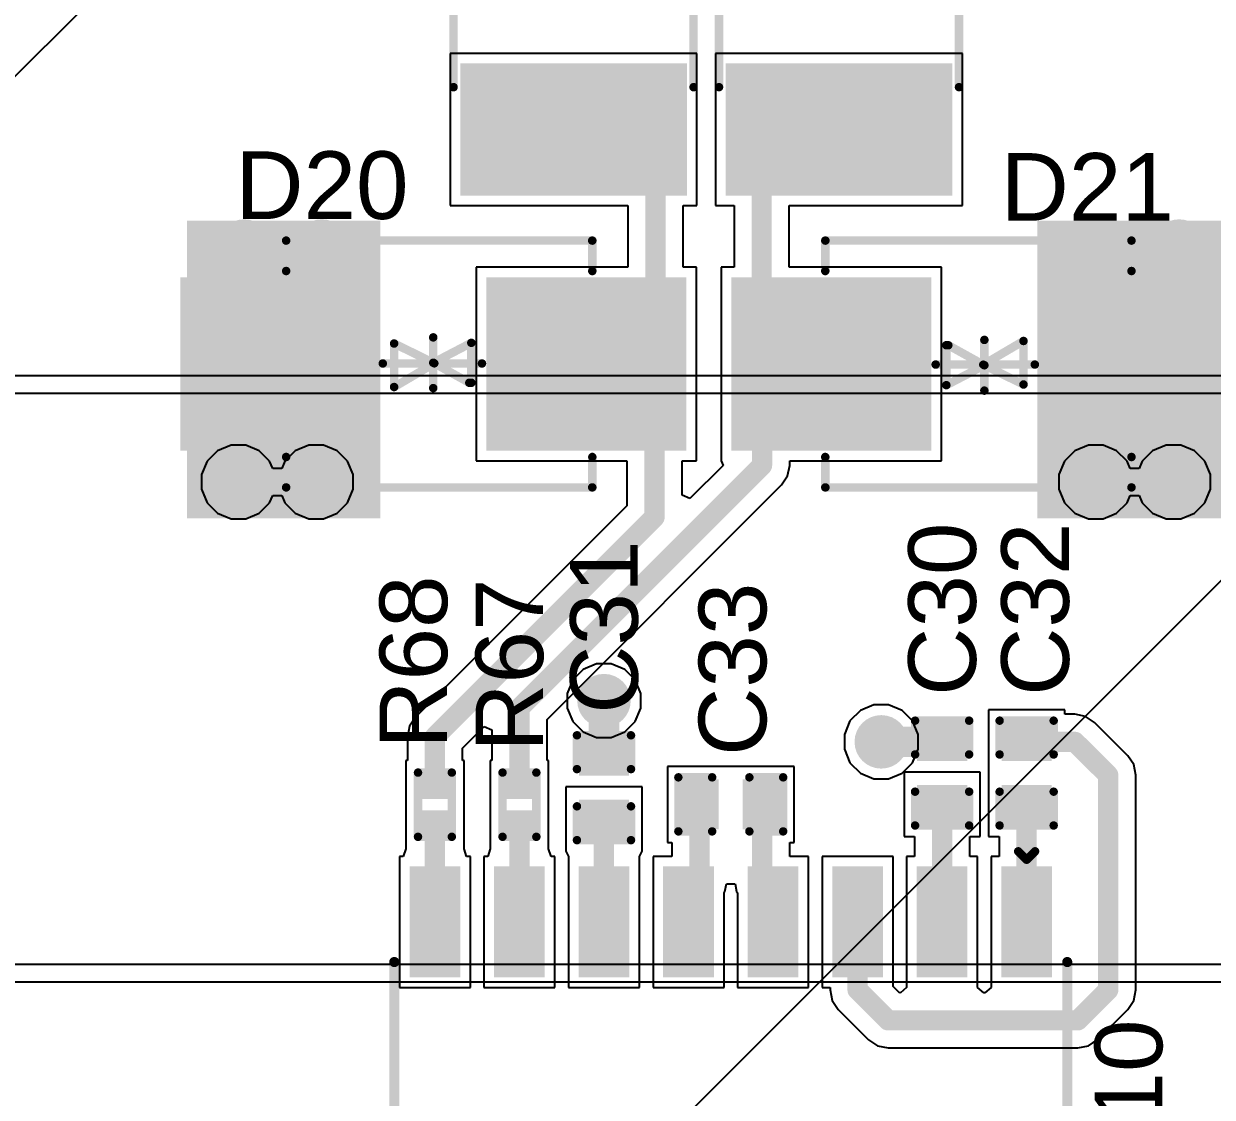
# Model space of a CAD drawing. Header units: millimetres. Extents: x 0 to 5423, y 0 to 5425.
# Drawn here: x 121.48 to 139.33, y 134.73 to 150.86 of the extents above; entities that cross this region are included whole.
import ezdxf

# ---------------------------------------------------------------- set-up
doc = ezdxf.new("R2010")
doc.units = ezdxf.units.MM
for name, color, linetype in [('BottomLayer', 5, 'Continuous'), ('BottomSolder', 6, 'Continuous'), ('TopLayer', 1, 'Continuous'), ('TopOverlay', 2, 'Continuous'), ('TopPaste', 8, 'Continuous'), ('TopSolder', 216, 'Continuous'), ('ViaHoleLayer', 16, 'Continuous')]:
    doc.layers.add(name, color=color, linetype=linetype)
doc.styles.add('Arial', font='', dxfattribs={"height": 0.2})
doc.styles.get('Arial').set_extended_font_data('Arial')

# ---------------------------------------------------------------- blocks, each defined once
blk = doc.blocks.new('SMB_B__D___________78')
at = {"layer": 'TopLayer'}
for points in [[(-3.7, -1.2), (-3.7, 1.2), (-0.9, 1.2), (-0.9, -1.2)], [(0.9, -1.2), (0.9, 1.2), (3.7, 1.2), (3.7, -1.2)]]:
    blk.add_hatch(color=1, dxfattribs=at).paths.add_polyline_path(points)
at = {"layer": 'TopPaste'}
for points in [[(-3.7, -1.2), (-3.7, 1.2), (-0.9, 1.2), (-0.9, -1.2)], [(0.9, -1.2), (0.9, 1.2), (3.7, 1.2), (3.7, -1.2)]]:
    blk.add_hatch(color=8, dxfattribs=at).paths.add_polyline_path(points)
at = {"layer": 'TopSolder'}
for points in [[(-3.802, -1.302), (-3.802, 1.302), (-0.798, 1.302), (-0.798, -1.302)], [(0.798, -1.302), (0.798, 1.302), (3.802, 1.302), (3.802, -1.302)]]:
    blk.add_hatch(color=216, dxfattribs=at).paths.add_polyline_path(points)
at = {"layer": 'TopOverlay', "const_width": 0.127}
for points in [[(-2.21, 1.854), (-2.21, 1.397)], [(2.388, 1.854), (-2.21, 1.854)], [(2.39, 1.854), (2.39, 1.397)], [(-0.588, 0.308), (-0.588, -0.346)], [(0, 0.019), (-0.588, 0.308)], [(0, 0.4), (0, 0.019)], [(0.572, 0.318), (0, 0.019)], [(0.572, 0.318), (0.572, -0.282)], [(0.732, 0.008), (-0.758, 0.008)], [(0.017, 0.01), (-0.588, -0.346)], [(0, 0.019), (0, -0.362)], [(0.542, -0.282), (0.017, 0.01)], [(-2.21, -1.397), (-2.21, -1.854)], [(2.39, -1.397), (2.39, -1.854)], [(2.388, -1.854), (-2.21, -1.854)]]:
    blk.add_lwpolyline(points, dxfattribs=at)
at = {"layer": 'TopOverlay', "const_width": 0.0635}
for points in [[(-2.242, 1.854, 1), (-2.178, 1.854, 1)], [(-2.242, 1.854, 1), (-2.178, 1.854, 1)], [(2.356, 1.854, 1), (2.419, 1.854, 1)], [(2.358, 1.854, 1), (2.422, 1.854, 1)], [(-2.242, 1.397, 1), (-2.178, 1.397, 1)], [(2.358, 1.397, 1), (2.422, 1.397, 1)], [(-0.62, 0.308, 1), (-0.556, 0.308, 1)], [(-0.62, 0.308, 1), (-0.556, 0.308, 1)], [(-0.032, 0.4, 1), (0.032, 0.4, 1)], [(0.54, 0.318, 1), (0.604, 0.318, 1)], [(0.54, 0.318, 1), (0.604, 0.318, 1)], [(-0.79, 0.008, 1), (-0.726, 0.008, 1)], [(-0.032, 0.019, 1), (0.032, 0.019, 1)], [(-0.032, 0.019, 1), (0.032, 0.019, 1)], [(-0.032, 0.019, 1), (0.032, 0.019, 1)], [(-0.032, 0.019, 1), (0.032, 0.019, 1)], [(-0.015, 0.01, 1), (0.048, 0.01, 1)], [(-0.015, 0.01, 1), (0.048, 0.01, 1)], [(0.7, 0.008, 1), (0.764, 0.008, 1)], [(-0.62, -0.346, 1), (-0.556, -0.346, 1)], [(-0.62, -0.346, 1), (-0.556, -0.346, 1)], [(-0.032, -0.362, 1), (0.032, -0.362, 1)], [(0.51, -0.282, 1), (0.574, -0.282, 1)], [(0.54, -0.282, 1), (0.604, -0.282, 1)], [(-2.242, -1.397, 1), (-2.178, -1.397, 1)], [(2.358, -1.397, 1), (2.422, -1.397, 1)], [(-2.242, -1.854, 1), (-2.178, -1.854, 1)], [(-2.242, -1.854, 1), (-2.178, -1.854, 1)], [(2.356, -1.854, 1), (2.419, -1.854, 1)], [(2.358, -1.854, 1), (2.422, -1.854, 1)]]:
    blk.add_lwpolyline(points, format="xyb", close=True, dxfattribs=at)
blk = doc.blocks.new('SMB_B__D___________79')
at = {"layer": 'TopLayer'}
for points in [[(-3.7, -1.2), (-3.7, 1.2), (-0.9, 1.2), (-0.9, -1.2)], [(0.9, -1.2), (0.9, 1.2), (3.7, 1.2), (3.7, -1.2)]]:
    blk.add_hatch(color=1, dxfattribs=at).paths.add_polyline_path(points)
at = {"layer": 'TopPaste'}
for points in [[(-3.7, -1.2), (-3.7, 1.2), (-0.9, 1.2), (-0.9, -1.2)], [(0.9, -1.2), (0.9, 1.2), (3.7, 1.2), (3.7, -1.2)]]:
    blk.add_hatch(color=8, dxfattribs=at).paths.add_polyline_path(points)
at = {"layer": 'TopSolder'}
for points in [[(-3.802, -1.302), (-3.802, 1.302), (-0.798, 1.302), (-0.798, -1.302)], [(0.798, -1.302), (0.798, 1.302), (3.802, 1.302), (3.802, -1.302)]]:
    blk.add_hatch(color=216, dxfattribs=at).paths.add_polyline_path(points)
at = {"layer": 'TopOverlay', "const_width": 0.127}
for points in [[(-2.21, 1.397), (-2.21, 1.854)], [(-2.21, 1.854), (2.388, 1.854)], [(2.39, 1.397), (2.39, 1.854)], [(-0.588, -0.346), (-0.588, 0.308)], [(-0.588, 0.308), (0, 0.019)], [(0, 0.019), (0, 0.4)], [(0, 0.019), (0.572, 0.318)], [(0.572, -0.282), (0.572, 0.318)], [(-0.758, 0.008), (0.732, 0.008)], [(-0.588, -0.346), (0.017, 0.01)], [(0, -0.362), (0, 0.019)], [(0.017, 0.01), (0.542, -0.282)], [(-2.21, -1.854), (-2.21, -1.397)], [(2.39, -1.854), (2.39, -1.397)], [(-2.21, -1.854), (2.388, -1.854)]]:
    blk.add_lwpolyline(points, dxfattribs=at)
at = {"layer": 'TopOverlay', "const_width": 0.0635}
for points in [[(-2.242, 1.854, 1), (-2.178, 1.854, 1)], [(-2.242, 1.854, 1), (-2.178, 1.854, 1)], [(2.356, 1.854, 1), (2.419, 1.854, 1)], [(2.358, 1.854, 1), (2.422, 1.854, 1)], [(-2.242, 1.397, 1), (-2.178, 1.397, 1)], [(2.358, 1.397, 1), (2.422, 1.397, 1)], [(-0.62, 0.308, 1), (-0.556, 0.308, 1)], [(-0.62, 0.308, 1), (-0.556, 0.308, 1)], [(-0.032, 0.4, 1), (0.032, 0.4, 1)], [(0.54, 0.318, 1), (0.604, 0.318, 1)], [(0.54, 0.318, 1), (0.604, 0.318, 1)], [(-0.79, 0.008, 1), (-0.726, 0.008, 1)], [(-0.032, 0.019, 1), (0.032, 0.019, 1)], [(-0.032, 0.019, 1), (0.032, 0.019, 1)], [(-0.032, 0.019, 1), (0.032, 0.019, 1)], [(-0.032, 0.019, 1), (0.032, 0.019, 1)], [(-0.015, 0.01, 1), (0.048, 0.01, 1)], [(-0.015, 0.01, 1), (0.048, 0.01, 1)], [(0.7, 0.008, 1), (0.764, 0.008, 1)], [(-0.62, -0.346, 1), (-0.556, -0.346, 1)], [(-0.62, -0.346, 1), (-0.556, -0.346, 1)], [(-0.032, -0.362, 1), (0.032, -0.362, 1)], [(0.51, -0.282, 1), (0.574, -0.282, 1)], [(0.54, -0.282, 1), (0.604, -0.282, 1)], [(-2.242, -1.397, 1), (-2.178, -1.397, 1)], [(2.358, -1.397, 1), (2.422, -1.397, 1)], [(-2.242, -1.854, 1), (-2.178, -1.854, 1)], [(-2.242, -1.854, 1), (-2.178, -1.854, 1)], [(2.356, -1.854, 1), (2.419, -1.854, 1)], [(2.358, -1.854, 1), (2.422, -1.854, 1)]]:
    blk.add_lwpolyline(points, format="xyb", close=True, dxfattribs=at)
blk = doc.blocks.new('SOP_16_133')
at = {"layer": 'TopLayer'}
for points in [[(-3.456, 4.724), (-1.994, 4.724), (-1.994, 4.166), (-3.456, 4.166)], [(1.994, 4.724), (3.456, 4.724), (3.456, 4.166), (1.994, 4.166)], [(-3.456, 3.454), (-1.994, 3.454), (-1.994, 2.896), (-3.456, 2.896)], [(1.994, 3.454), (3.456, 3.454), (3.456, 2.896), (1.994, 2.896)], [(-3.456, 2.184), (-1.994, 2.184), (-1.994, 1.626), (-3.456, 1.626)], [(1.994, 2.184), (3.456, 2.184), (3.456, 1.626), (1.994, 1.626)], [(-3.456, 0.914), (-1.994, 0.914), (-1.994, 0.356), (-3.456, 0.356)], [(1.994, 0.914), (3.456, 0.914), (3.456, 0.356), (1.994, 0.356)], [(-3.456, -0.356), (-1.994, -0.356), (-1.994, -0.914), (-3.456, -0.914)], [(1.994, -0.356), (3.456, -0.356), (3.456, -0.914), (1.994, -0.914)], [(-3.456, -1.626), (-1.994, -1.626), (-1.994, -2.184), (-3.456, -2.184)], [(1.994, -1.626), (3.456, -1.626), (3.456, -2.184), (1.994, -2.184)], [(-3.456, -2.896), (-1.994, -2.896), (-1.994, -3.454), (-3.456, -3.454)], [(1.994, -2.896), (3.456, -2.896), (3.456, -3.454), (1.994, -3.454)], [(-3.456, -4.166), (-1.994, -4.166), (-1.994, -4.724), (-3.456, -4.724)], [(1.994, -4.166), (3.456, -4.166), (3.456, -4.724), (1.994, -4.724)]]:
    blk.add_hatch(color=1, dxfattribs=at).paths.add_polyline_path(points)
at = {"layer": 'TopPaste'}
for points in [[(-3.456, 4.724), (-1.994, 4.724), (-1.994, 4.166), (-3.456, 4.166)], [(1.994, 4.724), (3.456, 4.724), (3.456, 4.166), (1.994, 4.166)], [(-3.456, 3.454), (-1.994, 3.454), (-1.994, 2.896), (-3.456, 2.896)], [(1.994, 3.454), (3.456, 3.454), (3.456, 2.896), (1.994, 2.896)], [(-3.456, 2.184), (-1.994, 2.184), (-1.994, 1.626), (-3.456, 1.626)], [(1.994, 2.184), (3.456, 2.184), (3.456, 1.626), (1.994, 1.626)], [(-3.456, 0.914), (-1.994, 0.914), (-1.994, 0.356), (-3.456, 0.356)], [(1.994, 0.914), (3.456, 0.914), (3.456, 0.356), (1.994, 0.356)], [(-3.456, -0.356), (-1.994, -0.356), (-1.994, -0.914), (-3.456, -0.914)], [(1.994, -0.356), (3.456, -0.356), (3.456, -0.914), (1.994, -0.914)], [(-3.456, -1.626), (-1.994, -1.626), (-1.994, -2.184), (-3.456, -2.184)], [(1.994, -1.626), (3.456, -1.626), (3.456, -2.184), (1.994, -2.184)], [(-3.456, -2.896), (-1.994, -2.896), (-1.994, -3.454), (-3.456, -3.454)], [(1.994, -2.896), (3.456, -2.896), (3.456, -3.454), (1.994, -3.454)], [(-3.456, -4.166), (-1.994, -4.166), (-1.994, -4.724), (-3.456, -4.724)], [(1.994, -4.166), (3.456, -4.166), (3.456, -4.724), (1.994, -4.724)]]:
    blk.add_hatch(color=8, dxfattribs=at).paths.add_polyline_path(points)
at = {"layer": 'TopSolder'}
for points in [[(-3.557, 4.826), (-1.892, 4.826), (-1.892, 4.064), (-3.557, 4.064)], [(1.892, 4.826), (3.557, 4.826), (3.557, 4.064), (1.892, 4.064)], [(-3.557, 3.556), (-1.892, 3.556), (-1.892, 2.794), (-3.557, 2.794)], [(1.892, 3.556), (3.557, 3.556), (3.557, 2.794), (1.892, 2.794)], [(-3.557, 2.286), (-1.892, 2.286), (-1.892, 1.524), (-3.557, 1.524)], [(1.892, 2.286), (3.557, 2.286), (3.557, 1.524), (1.892, 1.524)], [(-3.557, 1.016), (-1.892, 1.016), (-1.892, 0.254), (-3.557, 0.254)], [(1.892, 1.016), (3.557, 1.016), (3.557, 0.254), (1.892, 0.254)], [(-3.557, -0.254), (-1.892, -0.254), (-1.892, -1.016), (-3.557, -1.016)], [(1.892, -0.254), (3.557, -0.254), (3.557, -1.016), (1.892, -1.016)], [(-3.557, -1.524), (-1.892, -1.524), (-1.892, -2.286), (-3.557, -2.286)], [(1.892, -1.524), (3.557, -1.524), (3.557, -2.286), (1.892, -2.286)], [(-3.557, -2.794), (-1.892, -2.794), (-1.892, -3.556), (-3.557, -3.556)], [(1.892, -2.794), (3.557, -2.794), (3.557, -3.556), (1.892, -3.556)], [(-3.557, -4.064), (-1.892, -4.064), (-1.892, -4.826), (-3.557, -4.826)], [(1.892, -4.064), (3.557, -4.064), (3.557, -4.826), (1.892, -4.826)]]:
    blk.add_hatch(color=216, dxfattribs=at).paths.add_polyline_path(points)
at = {"layer": 'TopOverlay'}
for points, const_width in [([(2.121, 5.055), (-2.121, 5.055)], 0.152), ([(-3.785, 4.318), (-3.785, 4.572)], 0.127), ([(-3.658, 4.445), (-3.785, 4.572)], 0.127), ([(-3.785, 4.318), (-3.658, 4.445)], 0.127), ([(2.121, -5.055), (-2.121, -5.055)], 0.152)]:
    blk.add_lwpolyline(points, dxfattribs=dict(at, const_width=const_width))
for points, const_width in [([(-2.159, 5.055, 1), (-2.083, 5.055, 1)], 0.0762), ([(2.083, 5.055, 1), (2.159, 5.055, 1)], 0.0762), ([(-3.816, 4.572, 1), (-3.753, 4.572, 1)], 0.0635), ([(-3.816, 4.572, 1), (-3.753, 4.572, 1)], 0.0635), ([(-3.689, 4.445, 1), (-3.626, 4.445, 1)], 0.0635), ([(-3.689, 4.445, 1), (-3.626, 4.445, 1)], 0.0635), ([(-3.816, 4.318, 1), (-3.753, 4.318, 1)], 0.0635), ([(-3.816, 4.318, 1), (-3.753, 4.318, 1)], 0.0635), ([(-2.159, -5.055, 1), (-2.083, -5.055, 1)], 0.0762), ([(2.083, -5.055, 1), (2.159, -5.055, 1)], 0.0762)]:
    blk.add_lwpolyline(points, format="xyb", close=True, dxfattribs=dict(at, const_width=const_width))
blk = doc.blocks.new('P____PAK_SO_8_138')
at = {"layer": 'TopSolder'}
blk.add_line((2.629, -2.439), (-5398.322, -5376.643), dxfattribs=at)
blk = doc.blocks.new('R___0201_236')
at = {"layer": 'TopLayer'}
for points in [[(-0.41, 0.185), (-0.14, 0.185), (-0.14, -0.185), (-0.41, -0.185)], [(0.14, 0.185), (0.41, 0.185), (0.41, -0.185), (0.14, -0.185)]]:
    blk.add_hatch(color=1, dxfattribs=at).paths.add_polyline_path(points)
at = {"layer": 'TopPaste'}
for points in [[(-0.41, 0.185), (-0.14, 0.185), (-0.14, -0.185), (-0.41, -0.185)], [(0.14, 0.185), (0.41, 0.185), (0.41, -0.185), (0.14, -0.185)]]:
    blk.add_hatch(color=8, dxfattribs=at).paths.add_polyline_path(points)
at = {"layer": 'TopSolder'}
for points in [[(-0.465, 0.24), (-0.085, 0.24), (-0.085, -0.24), (-0.465, -0.24)], [(0.085, 0.24), (0.465, 0.24), (0.465, -0.24), (0.085, -0.24)]]:
    blk.add_hatch(color=216, dxfattribs=at).paths.add_polyline_path(points)
at = {"layer": 'TopOverlay', "const_width": 0.127}
for points in [[(0.483, 0.254), (-0.483, 0.254)], [(-0.483, -0.254), (-0.483, 0.254)], [(0.483, -0.254), (0.483, 0.254)], [(0.483, -0.254), (-0.483, -0.254)]]:
    blk.add_lwpolyline(points, dxfattribs=at)
at = {"layer": 'TopOverlay', "const_width": 0.0635}
for points in [[(-0.514, 0.254, 1), (-0.451, 0.254, 1)], [(-0.514, 0.254, 1), (-0.451, 0.254, 1)], [(0.451, 0.254, 1), (0.514, 0.254, 1)], [(0.451, 0.254, 1), (0.514, 0.254, 1)], [(-0.514, -0.254, 1), (-0.451, -0.254, 1)], [(-0.514, -0.254, 1), (-0.451, -0.254, 1)], [(0.451, -0.254, 1), (0.514, -0.254, 1)], [(0.451, -0.254, 1), (0.514, -0.254, 1)]]:
    blk.add_lwpolyline(points, format="xyb", close=True, dxfattribs=at)
blk = doc.blocks.new('R___0201_237')
at = {"layer": 'TopLayer'}
for points in [[(-0.41, 0.185), (-0.14, 0.185), (-0.14, -0.185), (-0.41, -0.185)], [(0.14, 0.185), (0.41, 0.185), (0.41, -0.185), (0.14, -0.185)]]:
    blk.add_hatch(color=1, dxfattribs=at).paths.add_polyline_path(points)
at = {"layer": 'TopPaste'}
for points in [[(-0.41, 0.185), (-0.14, 0.185), (-0.14, -0.185), (-0.41, -0.185)], [(0.14, 0.185), (0.41, 0.185), (0.41, -0.185), (0.14, -0.185)]]:
    blk.add_hatch(color=8, dxfattribs=at).paths.add_polyline_path(points)
at = {"layer": 'TopSolder'}
for points in [[(-0.465, 0.24), (-0.085, 0.24), (-0.085, -0.24), (-0.465, -0.24)], [(0.085, 0.24), (0.465, 0.24), (0.465, -0.24), (0.085, -0.24)]]:
    blk.add_hatch(color=216, dxfattribs=at).paths.add_polyline_path(points)
at = {"layer": 'TopOverlay', "const_width": 0.127}
for points in [[(0.483, 0.254), (-0.483, 0.254)], [(-0.483, -0.254), (-0.483, 0.254)], [(0.483, -0.254), (0.483, 0.254)], [(0.483, -0.254), (-0.483, -0.254)]]:
    blk.add_lwpolyline(points, dxfattribs=at)
at = {"layer": 'TopOverlay', "const_width": 0.0635}
for points in [[(-0.514, 0.254, 1), (-0.451, 0.254, 1)], [(-0.514, 0.254, 1), (-0.451, 0.254, 1)], [(0.451, 0.254, 1), (0.514, 0.254, 1)], [(0.451, 0.254, 1), (0.514, 0.254, 1)], [(-0.514, -0.254, 1), (-0.451, -0.254, 1)], [(-0.514, -0.254, 1), (-0.451, -0.254, 1)], [(0.451, -0.254, 1), (0.514, -0.254, 1)], [(0.451, -0.254, 1), (0.514, -0.254, 1)]]:
    blk.add_lwpolyline(points, format="xyb", close=True, dxfattribs=at)
blk = doc.blocks.new('F____1812__327')
at = {"layer": 'TopLayer'}
for points in [[(-3.38, 1.6), (-1.6, 1.6), (-1.6, -1.6), (-3.38, -1.6)], [(1.6, 1.6), (3.38, 1.6), (3.38, -1.6), (1.6, -1.6)]]:
    blk.add_hatch(color=1, dxfattribs=at).paths.add_polyline_path(points)
at = {"layer": 'TopPaste'}
for points in [[(-3.38, 1.6), (-1.6, 1.6), (-1.6, -1.6), (-3.38, -1.6)], [(1.6, 1.6), (3.38, 1.6), (3.38, -1.6), (1.6, -1.6)]]:
    blk.add_hatch(color=8, dxfattribs=at).paths.add_polyline_path(points)
at = {"layer": 'TopSolder'}
for points in [[(-3.482, 1.702), (-1.498, 1.702), (-1.498, -1.702), (-3.482, -1.702)], [(1.498, 1.702), (3.482, 1.702), (3.482, -1.702), (1.498, -1.702)]]:
    blk.add_hatch(color=216, dxfattribs=at).paths.add_polyline_path(points)
at = {"layer": 'TopOverlay', "const_width": 0.127}
for points in [[(1.854, 1.803), (-1.753, 1.803)], [(1.854, -1.803), (-1.753, -1.803)]]:
    blk.add_lwpolyline(points, dxfattribs=at)
at = {"layer": 'TopOverlay', "const_width": 0.0635}
for points in [[(-1.784, 1.803, 1), (-1.721, 1.803, 1)], [(1.822, 1.803, 1), (1.886, 1.803, 1)], [(-1.784, -1.803, 1), (-1.721, -1.803, 1)], [(1.822, -1.803, 1), (1.886, -1.803, 1)]]:
    blk.add_lwpolyline(points, format="xyb", close=True, dxfattribs=at)
blk = doc.blocks.new('F____1812__328')
at = {"layer": 'TopLayer'}
for points in [[(-3.38, 1.6), (-1.6, 1.6), (-1.6, -1.6), (-3.38, -1.6)], [(1.6, 1.6), (3.38, 1.6), (3.38, -1.6), (1.6, -1.6)]]:
    blk.add_hatch(color=1, dxfattribs=at).paths.add_polyline_path(points)
at = {"layer": 'TopPaste'}
for points in [[(-3.38, 1.6), (-1.6, 1.6), (-1.6, -1.6), (-3.38, -1.6)], [(1.6, 1.6), (3.38, 1.6), (3.38, -1.6), (1.6, -1.6)]]:
    blk.add_hatch(color=8, dxfattribs=at).paths.add_polyline_path(points)
at = {"layer": 'TopSolder'}
for points in [[(-3.482, 1.702), (-1.498, 1.702), (-1.498, -1.702), (-3.482, -1.702)], [(1.498, 1.702), (3.482, 1.702), (3.482, -1.702), (1.498, -1.702)]]:
    blk.add_hatch(color=216, dxfattribs=at).paths.add_polyline_path(points)
at = {"layer": 'TopOverlay', "const_width": 0.127}
for points in [[(1.854, 1.803), (-1.753, 1.803)], [(1.854, -1.803), (-1.753, -1.803)]]:
    blk.add_lwpolyline(points, dxfattribs=at)
at = {"layer": 'TopOverlay', "const_width": 0.0635}
for points in [[(-1.784, 1.803, 1), (-1.721, 1.803, 1)], [(1.822, 1.803, 1), (1.886, 1.803, 1)], [(-1.784, -1.803, 1), (-1.721, -1.803, 1)], [(1.822, -1.803, 1), (1.886, -1.803, 1)]]:
    blk.add_lwpolyline(points, format="xyb", close=True, dxfattribs=at)
blk = doc.blocks.new('____0402_389')
at = {"layer": 'TopLayer'}
for points in [[(-0.699, -0.318), (-0.699, 0.318), (-0.241, 0.318), (-0.241, -0.318)], [(0.241, -0.318), (0.241, 0.318), (0.699, 0.318), (0.699, -0.318)]]:
    blk.add_hatch(color=1, dxfattribs=at).paths.add_polyline_path(points)
at = {"layer": 'TopPaste'}
for points in [[(-0.699, -0.318), (-0.699, 0.318), (-0.241, 0.318), (-0.241, -0.318)], [(0.241, -0.318), (0.241, 0.318), (0.699, 0.318), (0.699, -0.318)]]:
    blk.add_hatch(color=8, dxfattribs=at).paths.add_polyline_path(points)
at = {"layer": 'TopSolder'}
for points in [[(-0.758, -0.377), (-0.758, 0.377), (-0.181, 0.377), (-0.181, -0.377)], [(0.181, -0.377), (0.181, 0.377), (0.758, 0.377), (0.758, -0.377)]]:
    blk.add_hatch(color=216, dxfattribs=at).paths.add_polyline_path(points)
at = {"layer": 'TopOverlay', "const_width": 0.127}
for points in [[(-0.787, 0.406), (-0.787, -0.406)], [(-0.279, 0.406), (-0.787, 0.406)], [(0.787, 0.406), (0.279, 0.406)], [(0.787, 0.406), (0.787, -0.406)], [(-0.279, -0.406), (-0.787, -0.406)], [(0.787, -0.406), (0.279, -0.406)]]:
    blk.add_lwpolyline(points, dxfattribs=at)
at = {"layer": 'TopOverlay', "const_width": 0.0635}
for points in [[(-0.819, 0.406, 1), (-0.756, 0.406, 1)], [(-0.819, 0.406, 1), (-0.756, 0.406, 1)], [(-0.311, 0.406, 1), (-0.248, 0.406, 1)], [(0.248, 0.406, 1), (0.311, 0.406, 1)], [(0.756, 0.406, 1), (0.819, 0.406, 1)], [(0.756, 0.406, 1), (0.819, 0.406, 1)], [(-0.819, -0.406, 1), (-0.756, -0.406, 1)], [(-0.819, -0.406, 1), (-0.756, -0.406, 1)], [(-0.311, -0.406, 1), (-0.248, -0.406, 1)], [(0.248, -0.406, 1), (0.311, -0.406, 1)], [(0.756, -0.406, 1), (0.819, -0.406, 1)], [(0.756, -0.406, 1), (0.819, -0.406, 1)]]:
    blk.add_lwpolyline(points, format="xyb", close=True, dxfattribs=at)
blk = doc.blocks.new('____0402_390')
at = {"layer": 'TopLayer'}
for points in [[(-0.699, -0.318), (-0.699, 0.318), (-0.241, 0.318), (-0.241, -0.318)], [(0.241, -0.318), (0.241, 0.318), (0.699, 0.318), (0.699, -0.318)]]:
    blk.add_hatch(color=1, dxfattribs=at).paths.add_polyline_path(points)
at = {"layer": 'TopPaste'}
for points in [[(-0.699, -0.318), (-0.699, 0.318), (-0.241, 0.318), (-0.241, -0.318)], [(0.241, -0.318), (0.241, 0.318), (0.699, 0.318), (0.699, -0.318)]]:
    blk.add_hatch(color=8, dxfattribs=at).paths.add_polyline_path(points)
at = {"layer": 'TopSolder'}
for points in [[(-0.758, -0.377), (-0.758, 0.377), (-0.181, 0.377), (-0.181, -0.377)], [(0.181, -0.377), (0.181, 0.377), (0.758, 0.377), (0.758, -0.377)]]:
    blk.add_hatch(color=216, dxfattribs=at).paths.add_polyline_path(points)
at = {"layer": 'TopOverlay', "const_width": 0.127}
for points in [[(-0.787, 0.406), (-0.787, -0.406)], [(-0.787, 0.406), (-0.279, 0.406)], [(0.279, 0.406), (0.787, 0.406)], [(0.787, 0.406), (0.787, -0.406)], [(-0.787, -0.406), (-0.279, -0.406)], [(0.279, -0.406), (0.787, -0.406)]]:
    blk.add_lwpolyline(points, dxfattribs=at)
at = {"layer": 'TopOverlay', "const_width": 0.0635}
for points in [[(-0.819, 0.406, 1), (-0.756, 0.406, 1)], [(-0.819, 0.406, 1), (-0.756, 0.406, 1)], [(-0.311, 0.406, 1), (-0.248, 0.406, 1)], [(0.248, 0.406, 1), (0.311, 0.406, 1)], [(0.756, 0.406, 1), (0.819, 0.406, 1)], [(0.756, 0.406, 1), (0.819, 0.406, 1)], [(-0.819, -0.406, 1), (-0.756, -0.406, 1)], [(-0.819, -0.406, 1), (-0.756, -0.406, 1)], [(-0.311, -0.406, 1), (-0.248, -0.406, 1)], [(0.248, -0.406, 1), (0.311, -0.406, 1)], [(0.756, -0.406, 1), (0.819, -0.406, 1)], [(0.756, -0.406, 1), (0.819, -0.406, 1)]]:
    blk.add_lwpolyline(points, format="xyb", close=True, dxfattribs=at)
blk = doc.blocks.new('C___0402_391')
at = {"layer": 'TopLayer'}
for points in [[(-0.699, -0.318), (-0.699, 0.317), (-0.241, 0.317), (-0.241, -0.318)], [(0.241, -0.318), (0.241, 0.317), (0.699, 0.317), (0.699, -0.318)]]:
    blk.add_hatch(color=1, dxfattribs=at).paths.add_polyline_path(points)
at = {"layer": 'TopPaste'}
for points in [[(-0.699, -0.318), (-0.699, 0.317), (-0.241, 0.317), (-0.241, -0.318)], [(0.241, -0.318), (0.241, 0.317), (0.699, 0.317), (0.699, -0.318)]]:
    blk.add_hatch(color=8, dxfattribs=at).paths.add_polyline_path(points)
at = {"layer": 'TopSolder'}
for points in [[(-0.758, -0.377), (-0.758, 0.377), (-0.181, 0.377), (-0.181, -0.377)], [(0.181, -0.377), (0.181, 0.377), (0.758, 0.377), (0.758, -0.377)]]:
    blk.add_hatch(color=216, dxfattribs=at).paths.add_polyline_path(points)
at = {"layer": 'TopOverlay', "const_width": 0.127}
for points in [[(-0.787, -0.406), (-0.787, 0.406)], [(-0.279, 0.406), (-0.787, 0.406)], [(0.787, 0.406), (0.279, 0.406)], [(0.787, -0.406), (0.787, 0.406)], [(-0.279, -0.406), (-0.787, -0.406)], [(0.787, -0.406), (0.279, -0.406)]]:
    blk.add_lwpolyline(points, dxfattribs=at)
at = {"layer": 'TopOverlay', "const_width": 0.0635}
for points in [[(-0.819, 0.406, 1), (-0.756, 0.406, 1)], [(-0.819, 0.406, 1), (-0.756, 0.406, 1)], [(-0.311, 0.406, 1), (-0.248, 0.406, 1)], [(0.248, 0.406, 1), (0.311, 0.406, 1)], [(0.756, 0.406, 1), (0.819, 0.406, 1)], [(0.756, 0.406, 1), (0.819, 0.406, 1)], [(-0.819, -0.406, 1), (-0.756, -0.406, 1)], [(-0.819, -0.406, 1), (-0.756, -0.406, 1)], [(-0.311, -0.406, 1), (-0.248, -0.406, 1)], [(0.248, -0.406, 1), (0.311, -0.406, 1)], [(0.756, -0.406, 1), (0.819, -0.406, 1)], [(0.756, -0.406, 1), (0.819, -0.406, 1)]]:
    blk.add_lwpolyline(points, format="xyb", close=True, dxfattribs=at)
blk = doc.blocks.new('____0402_392')
at = {"layer": 'TopLayer'}
for points in [[(-0.699, -0.318), (-0.699, 0.317), (-0.241, 0.317), (-0.241, -0.318)], [(0.241, -0.318), (0.241, 0.317), (0.699, 0.317), (0.699, -0.318)]]:
    blk.add_hatch(color=1, dxfattribs=at).paths.add_polyline_path(points)
at = {"layer": 'TopPaste'}
for points in [[(-0.699, -0.318), (-0.699, 0.317), (-0.241, 0.317), (-0.241, -0.318)], [(0.241, -0.318), (0.241, 0.317), (0.699, 0.317), (0.699, -0.318)]]:
    blk.add_hatch(color=8, dxfattribs=at).paths.add_polyline_path(points)
at = {"layer": 'TopSolder'}
for points in [[(-0.758, -0.377), (-0.758, 0.377), (-0.181, 0.377), (-0.181, -0.377)], [(0.181, -0.377), (0.181, 0.377), (0.758, 0.377), (0.758, -0.377)]]:
    blk.add_hatch(color=216, dxfattribs=at).paths.add_polyline_path(points)
at = {"layer": 'TopOverlay', "const_width": 0.127}
for points in [[(-0.787, -0.406), (-0.787, 0.406)], [(-0.279, 0.406), (-0.787, 0.406)], [(0.787, 0.406), (0.279, 0.406)], [(0.787, -0.406), (0.787, 0.406)], [(-0.279, -0.406), (-0.787, -0.406)], [(0.787, -0.406), (0.279, -0.406)]]:
    blk.add_lwpolyline(points, dxfattribs=at)
at = {"layer": 'TopOverlay', "const_width": 0.0635}
for points in [[(-0.819, 0.406, 1), (-0.756, 0.406, 1)], [(-0.819, 0.406, 1), (-0.756, 0.406, 1)], [(-0.311, 0.406, 1), (-0.248, 0.406, 1)], [(0.248, 0.406, 1), (0.311, 0.406, 1)], [(0.756, 0.406, 1), (0.819, 0.406, 1)], [(0.756, 0.406, 1), (0.819, 0.406, 1)], [(-0.819, -0.406, 1), (-0.756, -0.406, 1)], [(-0.819, -0.406, 1), (-0.756, -0.406, 1)], [(-0.311, -0.406, 1), (-0.248, -0.406, 1)], [(0.248, -0.406, 1), (0.311, -0.406, 1)], [(0.756, -0.406, 1), (0.819, -0.406, 1)], [(0.756, -0.406, 1), (0.819, -0.406, 1)]]:
    blk.add_lwpolyline(points, format="xyb", close=True, dxfattribs=at)

msp = doc.modelspace()

# ---------------------------------------------------------------- hatches: boundary and pattern name
at = {"layer": 'BottomLayer'}
h = msp.add_hatch(color=5, dxfattribs=at)
edge = h.paths.add_edge_path()
edge.add_arc((124.788, 147.523), 0.3, 0, 360)
h = msp.add_hatch(color=5, dxfattribs=at)
edge = h.paths.add_edge_path()
edge.add_arc((125.956, 147.523), 0.3, 0, 360)
h = msp.add_hatch(color=5, dxfattribs=at)
edge = h.paths.add_edge_path()
edge.add_arc((137.668, 147.523), 0.3, 0, 360)
h = msp.add_hatch(color=5, dxfattribs=at)
edge = h.paths.add_edge_path()
edge.add_arc((138.836, 147.523), 0.3, 0, 360)
h = msp.add_hatch(color=5, dxfattribs=at)
edge = h.paths.add_edge_path()
edge.add_arc((124.702, 143.979), 0.3, 0, 360)
h = msp.add_hatch(color=5, dxfattribs=at)
edge = h.paths.add_edge_path()
edge.add_arc((125.87, 143.979), 0.3, 0, 360)
h = msp.add_hatch(color=5, dxfattribs=at)
edge = h.paths.add_edge_path()
edge.add_arc((137.582, 143.979), 0.3, 0, 360)
h = msp.add_hatch(color=5, dxfattribs=at)
edge = h.paths.add_edge_path()
edge.add_arc((138.751, 143.979), 0.3, 0, 360)
h = msp.add_hatch(color=5, dxfattribs=at)
edge = h.paths.add_edge_path()
edge.add_arc((130.194, 140.693), 0.3, 0, 360)
h = msp.add_hatch(color=5, dxfattribs=at)
edge = h.paths.add_edge_path()
edge.add_arc((134.36, 140.074), 0.3, 0, 360)
at = {"layer": 'BottomSolder'}
h = msp.add_hatch(color=6, dxfattribs=at)
edge = h.paths.add_edge_path()
edge.add_arc((124.788, 147.523), 0.402, 0, 360)
h = msp.add_hatch(color=6, dxfattribs=at)
edge = h.paths.add_edge_path()
edge.add_arc((125.956, 147.523), 0.402, 0, 360)
h = msp.add_hatch(color=6, dxfattribs=at)
edge = h.paths.add_edge_path()
edge.add_arc((137.668, 147.523), 0.402, 0, 360)
h = msp.add_hatch(color=6, dxfattribs=at)
edge = h.paths.add_edge_path()
edge.add_arc((138.836, 147.523), 0.402, 0, 360)
h = msp.add_hatch(color=6, dxfattribs=at)
edge = h.paths.add_edge_path()
edge.add_arc((124.702, 143.979), 0.402, 0, 360)
h = msp.add_hatch(color=6, dxfattribs=at)
edge = h.paths.add_edge_path()
edge.add_arc((125.87, 143.979), 0.402, 0, 360)
h = msp.add_hatch(color=6, dxfattribs=at)
edge = h.paths.add_edge_path()
edge.add_arc((137.582, 143.979), 0.402, 0, 360)
h = msp.add_hatch(color=6, dxfattribs=at)
edge = h.paths.add_edge_path()
edge.add_arc((138.751, 143.979), 0.402, 0, 360)
h = msp.add_hatch(color=6, dxfattribs=at)
edge = h.paths.add_edge_path()
edge.add_arc((130.194, 140.693), 0.402, 0, 360)
h = msp.add_hatch(color=6, dxfattribs=at)
edge = h.paths.add_edge_path()
edge.add_arc((134.36, 140.074), 0.402, 0, 360)
at = {"layer": 'TopLayer'}
for points in [[(126.835, 147.904), (123.929, 147.904), (123.929, 143.434), (126.835, 143.434)], [(136.703, 143.434), (139.609, 143.434), (139.609, 147.904), (136.703, 147.904)]]:
    msp.add_hatch(color=1, dxfattribs=at).paths.add_polyline_path(points)
h = msp.add_hatch(color=1, dxfattribs=at)
edge = h.paths.add_edge_path()
edge.add_arc((124.788, 147.523), 0.3, 0, 360)
h = msp.add_hatch(color=1, dxfattribs=at)
edge = h.paths.add_edge_path()
edge.add_arc((125.956, 147.523), 0.3, 0, 360)
h = msp.add_hatch(color=1, dxfattribs=at)
edge = h.paths.add_edge_path()
edge.add_arc((137.668, 147.523), 0.3, 0, 360)
h = msp.add_hatch(color=1, dxfattribs=at)
edge = h.paths.add_edge_path()
edge.add_arc((138.836, 147.523), 0.3, 0, 360)
h = msp.add_hatch(color=1, dxfattribs=at)
edge = h.paths.add_edge_path()
edge.add_arc((124.702, 143.979), 0.3, 0, 360)
h = msp.add_hatch(color=1, dxfattribs=at)
edge = h.paths.add_edge_path()
edge.add_arc((125.87, 143.979), 0.3, 0, 360)
h = msp.add_hatch(color=1, dxfattribs=at)
edge = h.paths.add_edge_path()
edge.add_arc((137.582, 143.979), 0.3, 0, 360)
h = msp.add_hatch(color=1, dxfattribs=at)
edge = h.paths.add_edge_path()
edge.add_arc((138.751, 143.979), 0.3, 0, 360)
h = msp.add_hatch(color=1, dxfattribs=at)
edge = h.paths.add_edge_path()
edge.add_arc((130.194, 140.693), 0.3, 0, 360)
h = msp.add_hatch(color=1, dxfattribs=at)
edge = h.paths.add_edge_path()
edge.add_arc((134.36, 140.074), 0.3, 0, 360)
at = {"layer": 'TopSolder'}
h = msp.add_hatch(color=216, dxfattribs=at)
edge = h.paths.add_edge_path()
edge.add_arc((124.788, 147.523), 0.402, 0, 360)
h = msp.add_hatch(color=216, dxfattribs=at)
edge = h.paths.add_edge_path()
edge.add_arc((125.956, 147.523), 0.402, 0, 360)
h = msp.add_hatch(color=216, dxfattribs=at)
edge = h.paths.add_edge_path()
edge.add_arc((137.668, 147.523), 0.402, 0, 360)
h = msp.add_hatch(color=216, dxfattribs=at)
edge = h.paths.add_edge_path()
edge.add_arc((138.836, 147.523), 0.402, 0, 360)
h = msp.add_hatch(color=216, dxfattribs=at)
edge = h.paths.add_edge_path()
edge.add_arc((124.702, 143.979), 0.402, 0, 360)
h = msp.add_hatch(color=216, dxfattribs=at)
edge = h.paths.add_edge_path()
edge.add_arc((125.87, 143.979), 0.402, 0, 360)
h = msp.add_hatch(color=216, dxfattribs=at)
edge = h.paths.add_edge_path()
edge.add_arc((137.582, 143.979), 0.402, 0, 360)
h = msp.add_hatch(color=216, dxfattribs=at)
edge = h.paths.add_edge_path()
edge.add_arc((138.751, 143.979), 0.402, 0, 360)
h = msp.add_hatch(color=216, dxfattribs=at)
edge = h.paths.add_edge_path()
edge.add_arc((130.194, 140.693), 0.402, 0, 360)
h = msp.add_hatch(color=216, dxfattribs=at)
edge = h.paths.add_edge_path()
edge.add_arc((134.36, 140.074), 0.402, 0, 360)
at = {"layer": 'ViaHoleLayer'}
h = msp.add_hatch(color=16, dxfattribs=at)
edge = h.paths.add_edge_path()
edge.add_arc((124.788, 147.523), 0.15, 0, 360)
h = msp.add_hatch(color=16, dxfattribs=at)
edge = h.paths.add_edge_path()
edge.add_arc((125.956, 147.523), 0.15, 0, 360)
h = msp.add_hatch(color=16, dxfattribs=at)
edge = h.paths.add_edge_path()
edge.add_arc((137.668, 147.523), 0.15, 0, 360)
h = msp.add_hatch(color=16, dxfattribs=at)
edge = h.paths.add_edge_path()
edge.add_arc((138.836, 147.523), 0.15, 0, 360)
h = msp.add_hatch(color=16, dxfattribs=at)
edge = h.paths.add_edge_path()
edge.add_arc((124.702, 143.979), 0.15, 0, 360)
h = msp.add_hatch(color=16, dxfattribs=at)
edge = h.paths.add_edge_path()
edge.add_arc((125.87, 143.979), 0.15, 0, 360)
h = msp.add_hatch(color=16, dxfattribs=at)
edge = h.paths.add_edge_path()
edge.add_arc((137.582, 143.979), 0.15, 0, 360)
h = msp.add_hatch(color=16, dxfattribs=at)
edge = h.paths.add_edge_path()
edge.add_arc((138.751, 143.979), 0.15, 0, 360)
h = msp.add_hatch(color=16, dxfattribs=at)
edge = h.paths.add_edge_path()
edge.add_arc((130.194, 140.693), 0.15, 0, 360)
h = msp.add_hatch(color=16, dxfattribs=at)
edge = h.paths.add_edge_path()
edge.add_arc((134.36, 140.074), 0.15, 0, 360)

# ---------------------------------------------------------------- linework, layer by layer
at = {"layer": 'BottomLayer'}
for p, q in [((142.905, 145.572), (112.339, 145.572)), ((112.339, 145.313), (143.164, 145.313)), ((124.388, 144.449), (124.232, 144.293)), ((124.592, 144.533), (124.388, 144.449)), ((124.812, 144.533), (124.592, 144.533)), ((125.016, 144.449), (124.812, 144.533)), ((125.171, 144.293), (125.016, 144.449)), ((125.556, 144.449), (125.4, 144.293)), ((125.76, 144.533), (125.556, 144.449)), ((125.98, 144.533), (125.76, 144.533)), ((126.184, 144.449), (125.98, 144.533)), ((126.34, 144.293), (126.184, 144.449)), ((137.268, 144.449), (137.112, 144.293)), ((137.472, 144.533), (137.268, 144.449)), ((137.692, 144.533), (137.472, 144.533)), ((137.896, 144.449), (137.692, 144.533)), ((138.052, 144.293), (137.896, 144.449)), ((138.437, 144.449), (138.281, 144.293)), ((138.64, 144.533), (138.437, 144.449)), ((138.861, 144.533), (138.64, 144.533)), ((139.064, 144.449), (138.861, 144.533)), ((139.22, 144.293), (139.064, 144.449)), ((124.232, 144.293), (124.148, 144.09)), ((125.217, 144.183), (125.171, 144.293)), ((125.4, 144.293), (125.355, 144.183)), ((126.424, 144.09), (126.34, 144.293)), ((137.112, 144.293), (137.028, 144.09)), ((138.098, 144.183), (138.052, 144.293)), ((138.281, 144.293), (138.235, 144.183)), ((139.305, 144.09), (139.22, 144.293)), ((125.355, 144.183), (125.217, 144.183)), ((138.235, 144.183), (138.098, 144.183)), ((124.148, 144.09), (124.148, 143.869)), ((126.424, 143.869), (126.424, 144.09)), ((137.028, 144.09), (137.028, 143.869)), ((139.305, 143.869), (139.305, 144.09)), ((124.148, 143.869), (124.232, 143.666)), ((125.171, 143.666), (125.217, 143.776)), ((125.217, 143.776), (125.355, 143.776)), ((125.355, 143.776), (125.4, 143.666)), ((126.34, 143.666), (126.424, 143.869)), ((137.028, 143.869), (137.112, 143.666)), ((138.052, 143.666), (138.098, 143.776)), ((138.098, 143.776), (138.235, 143.776)), ((138.235, 143.776), (138.281, 143.666)), ((139.22, 143.666), (139.305, 143.869)), ((124.232, 143.666), (124.388, 143.51)), ((125.016, 143.51), (125.171, 143.666)), ((125.4, 143.666), (125.556, 143.51)), ((126.184, 143.51), (126.34, 143.666)), ((137.112, 143.666), (137.268, 143.51)), ((137.896, 143.51), (138.052, 143.666)), ((138.281, 143.666), (138.437, 143.51)), ((139.064, 143.51), (139.22, 143.666)), ((124.388, 143.51), (124.592, 143.425)), ((124.592, 143.425), (124.812, 143.425)), ((124.812, 143.425), (125.016, 143.51)), ((125.556, 143.51), (125.76, 143.425)), ((125.76, 143.425), (125.98, 143.425)), ((125.98, 143.425), (126.184, 143.51)), ((137.268, 143.51), (137.472, 143.425)), ((137.472, 143.425), (137.692, 143.425)), ((137.692, 143.425), (137.896, 143.51)), ((138.437, 143.51), (138.64, 143.425)), ((138.64, 143.425), (138.861, 143.425)), ((138.861, 143.425), (139.064, 143.51)), ((130.084, 141.247), (129.88, 141.162)), ((130.304, 141.247), (130.084, 141.247)), ((130.508, 141.162), (130.304, 141.247)), ((129.88, 141.162), (129.725, 141.006)), ((130.664, 141.006), (130.508, 141.162)), ((129.725, 141.006), (129.64, 140.803)), ((130.748, 140.803), (130.664, 141.006)), ((129.64, 140.803), (129.64, 140.582)), ((130.748, 140.582), (130.748, 140.803)), ((129.64, 140.582), (129.725, 140.379)), ((130.664, 140.379), (130.748, 140.582)), ((134.046, 140.544), (133.89, 140.388)), ((134.25, 140.628), (134.046, 140.544)), ((134.47, 140.628), (134.25, 140.628)), ((134.674, 140.544), (134.47, 140.628)), ((134.83, 140.388), (134.674, 140.544)), ((129.725, 140.379), (129.88, 140.223)), ((130.508, 140.223), (130.664, 140.379)), ((133.89, 140.388), (133.806, 140.185)), ((134.914, 140.185), (134.83, 140.388)), ((129.88, 140.223), (130.084, 140.139)), ((130.304, 140.139), (130.508, 140.223)), ((133.806, 140.185), (133.806, 139.964)), ((134.914, 139.964), (134.914, 140.185)), ((130.084, 140.139), (130.304, 140.139)), ((133.806, 139.964), (133.89, 139.761)), ((134.83, 139.761), (134.914, 139.964)), ((133.89, 139.761), (134.046, 139.605)), ((134.674, 139.605), (134.83, 139.761)), ((134.046, 139.605), (134.25, 139.52)), ((134.25, 139.52), (134.47, 139.52)), ((134.47, 139.52), (134.674, 139.605)), ((143.51, 136.728), (115.567, 136.728)), ((115.567, 136.469), (143.251, 136.469))]:
    msp.add_line(p, q, dxfattribs=at)
at = {"layer": 'TopLayer'}
for p, q in [((131.591, 150.418), (127.883, 150.418)), ((127.883, 150.418), (127.883, 148.13)), ((131.591, 148.13), (131.591, 150.418)), ((135.579, 150.418), (131.871, 150.418)), ((131.871, 150.418), (131.871, 148.13)), ((135.579, 148.13), (135.579, 150.418)), ((127.883, 148.13), (130.553, 148.13)), ((130.553, 148.13), (130.553, 147.205)), ((131.382, 147.205), (131.382, 148.13)), ((131.382, 148.13), (131.591, 148.13)), ((131.871, 148.13), (132.148, 148.13)), ((132.148, 148.13), (132.148, 147.205)), ((132.977, 147.205), (132.977, 148.13)), ((132.977, 148.13), (135.579, 148.13)), ((130.553, 147.205), (128.275, 147.205)), ((128.275, 147.205), (128.275, 144.297)), ((131.583, 147.205), (131.382, 147.205)), ((131.583, 144.297), (131.583, 147.205)), ((132.148, 147.205), (131.955, 147.205)), ((131.955, 147.205), (131.955, 144.297)), ((135.263, 147.205), (132.977, 147.205)), ((135.263, 144.297), (135.263, 147.205)), ((128.275, 144.297), (130.539, 144.297)), ((130.539, 144.297), (130.539, 143.622)), ((131.368, 143.778), (131.368, 144.297)), ((131.368, 144.297), (131.583, 144.297)), ((131.955, 144.297), (131.955, 144.297)), ((131.955, 144.297), (131.984, 144.228)), ((132.984, 144.228), (132.984, 144.297)), ((132.984, 144.297), (135.263, 144.297)), ((131.984, 144.228), (131.485, 143.73)), ((132.952, 144.069), (132.984, 144.228)), ((129.339, 140.411), (132.862, 143.935)), ((132.862, 143.935), (132.952, 144.069)), ((131.485, 143.73), (131.368, 143.778)), ((130.539, 143.622), (127.361, 140.444)), ((137.116, 140.557), (135.973, 140.557)), ((135.973, 140.557), (135.973, 139.592)), ((137.116, 140.489), (137.116, 140.557)), ((127.361, 140.444), (127.271, 140.31)), ((129.339, 139.794), (129.339, 140.411)), ((137.268, 140.489), (137.116, 140.489)), ((137.427, 140.457), (137.268, 140.489)), ((137.561, 140.367), (137.427, 140.457)), ((138.063, 139.866), (137.561, 140.367)), ((127.271, 140.31), (127.24, 140.151)), ((128.069, 139.979), (128.393, 140.303)), ((128.393, 140.303), (128.51, 140.255)), ((128.51, 140.255), (128.51, 139.794)), ((127.24, 140.151), (127.24, 139.794)), ((128.069, 139.794), (128.069, 139.979)), ((138.152, 139.732), (138.063, 139.866)), ((127.24, 139.794), (127.215, 139.794)), ((127.215, 139.794), (127.215, 139.016)), ((128.093, 139.794), (128.069, 139.794)), ((128.093, 139.016), (128.093, 139.794)), ((128.51, 139.794), (128.485, 139.794)), ((128.485, 139.794), (128.485, 139.016)), ((129.363, 139.794), (129.339, 139.794)), ((129.363, 139.016), (129.363, 139.794)), ((133.052, 139.706), (131.147, 139.706)), ((131.147, 139.706), (131.147, 138.563)), ((133.052, 138.563), (133.052, 139.706)), ((138.184, 139.573), (138.152, 139.732)), ((135.846, 139.617), (134.703, 139.617)), ((134.703, 139.617), (134.703, 138.652)), ((135.846, 138.652), (135.846, 139.617)), ((135.973, 139.592), (135.973, 138.652)), ((138.184, 136.347), (138.184, 139.573)), ((130.766, 139.397), (129.623, 139.397)), ((129.623, 139.397), (129.623, 138.432)), ((130.766, 138.432), (130.766, 139.397)), ((127.215, 139.016), (127.215, 138.466)), ((128.093, 138.466), (128.093, 139.016)), ((128.485, 139.016), (128.485, 138.466)), ((129.363, 138.466), (129.363, 139.016)), ((131.147, 138.563), (131.215, 138.563)), ((131.215, 138.563), (131.215, 138.354)), ((132.984, 138.354), (132.984, 138.563)), ((132.984, 138.563), (133.052, 138.563)), ((134.703, 138.652), (134.86, 138.652)), ((134.86, 138.652), (134.86, 138.354)), ((135.689, 138.354), (135.689, 138.652)), ((135.689, 138.652), (135.846, 138.652)), ((135.973, 138.652), (136.13, 138.652)), ((136.13, 138.652), (136.13, 138.354)), ((127.215, 138.466), (127.179, 138.354)), ((127.215, 138.466), (127.215, 138.466)), ((127.215, 138.466), (127.215, 138.466)), ((127.215, 138.466), (127.215, 138.466)), ((128.13, 138.354), (128.093, 138.466)), ((128.093, 138.466), (128.093, 138.466)), ((128.093, 138.466), (128.093, 138.466)), ((128.093, 138.466), (128.093, 138.466)), ((128.485, 138.466), (128.449, 138.354)), ((128.485, 138.466), (128.485, 138.466)), ((128.485, 138.466), (128.485, 138.466)), ((128.485, 138.466), (128.485, 138.466)), ((129.399, 138.354), (129.363, 138.466)), ((129.363, 138.466), (129.363, 138.466)), ((129.363, 138.466), (129.363, 138.466)), ((129.363, 138.466), (129.363, 138.466)), ((129.623, 138.432), (129.623, 138.432)), ((129.623, 138.432), (129.661, 138.354)), ((130.728, 138.354), (130.766, 138.432)), ((130.766, 138.432), (130.766, 138.432)), ((127.179, 138.354), (127.121, 138.354)), ((127.121, 138.354), (127.121, 136.385)), ((128.188, 138.354), (128.13, 138.354)), ((128.188, 136.385), (128.188, 138.354)), ((128.449, 138.354), (128.391, 138.354)), ((128.391, 138.354), (128.391, 136.385)), ((129.458, 138.354), (129.399, 138.354)), ((129.458, 136.385), (129.458, 138.354)), ((129.661, 138.354), (129.661, 136.385)), ((130.728, 136.385), (130.728, 138.354)), ((131.215, 138.354), (130.931, 138.354)), ((130.931, 138.354), (130.931, 136.385)), ((133.268, 138.354), (132.984, 138.354)), ((133.268, 136.385), (133.268, 138.354)), ((134.538, 138.354), (133.471, 138.354)), ((133.471, 138.354), (133.471, 136.385)), ((134.538, 136.401), (134.538, 138.354)), ((134.86, 138.354), (134.741, 138.354)), ((134.741, 138.354), (134.741, 136.431)), ((135.808, 138.354), (135.689, 138.354)), ((135.808, 136.431), (135.808, 138.354)), ((136.13, 138.354), (136.011, 138.354)), ((136.011, 138.354), (136.011, 136.385)), ((132.012, 137.827), (132.035, 137.94)), ((132.035, 137.94), (132.164, 137.94)), ((132.164, 137.94), (132.186, 137.827)), ((131.998, 137.806), (132.012, 137.827)), ((131.998, 136.385), (131.998, 137.806)), ((132.186, 137.827), (132.201, 137.806)), ((132.201, 137.806), (132.201, 136.385)), ((134.741, 136.431), (134.741, 136.385)), ((135.808, 136.385), (135.808, 136.431)), ((127.121, 136.385), (128.188, 136.385)), ((128.391, 136.385), (129.458, 136.385)), ((129.661, 136.385), (130.728, 136.385)), ((130.931, 136.385), (131.998, 136.385)), ((132.201, 136.385), (133.268, 136.385)), ((133.471, 136.385), (133.59, 136.385)), ((133.59, 136.385), (133.59, 136.348)), ((133.59, 136.348), (133.621, 136.189)), ((134.634, 136.304), (134.538, 136.401)), ((134.647, 136.304), (134.634, 136.304)), ((134.741, 136.385), (134.647, 136.304)), ((135.901, 136.304), (135.808, 136.385)), ((135.917, 136.304), (135.901, 136.304)), ((136.011, 136.385), (135.917, 136.304)), ((138.152, 136.189), (138.184, 136.347)), ((133.621, 136.189), (133.711, 136.055)), ((138.063, 136.054), (138.152, 136.189)), ((133.711, 136.055), (134.169, 135.597)), ((137.605, 135.597), (138.063, 136.054)), ((134.169, 135.597), (134.304, 135.507)), ((137.471, 135.507), (137.605, 135.597)), ((134.304, 135.507), (134.462, 135.476)), ((134.462, 135.476), (137.312, 135.476)), ((137.312, 135.476), (137.471, 135.507))]:
    msp.add_line(p, q, dxfattribs=at)
for points, const_width in [([(129.729, 149.274), (129.929, 149.074)], 0.305), ([(132.563, 148.536), (133.3, 149.274)], 0.305), ([(133.3, 149.274), (133.725, 149.274)], 0.305), ([(130.968, 146.798), (130.968, 148.536)], 0.305), ([(132.563, 144.711), (132.563, 148.536)], 0.305), ([(129.929, 145.751), (130.953, 144.727)], 0.305), ([(132.569, 144.711), (133.609, 145.751)], 0.305), ([(130.953, 143.45), (130.953, 144.727)], 0.305), ([(132.569, 144.228), (132.569, 144.711)], 0.305), ([(128.924, 140.583), (132.569, 144.228)], 0.305), ([(127.654, 140.151), (130.953, 143.45)], 0.305), ([(130.194, 139.854), (130.194, 140.693)], 0.457), ([(128.924, 139.54), (128.924, 140.583)], 0.305), ([(127.654, 139.54), (127.654, 140.151)], 0.305), ([(134.36, 140.074), (135.274, 140.074)], 0.457), ([(136.544, 140.074), (137.268, 140.074)], 0.305), ([(137.268, 140.074), (137.77, 139.573)], 0.305), ([(137.77, 136.347), (137.77, 139.573)], 0.305), ([(131.629, 137.986), (131.629, 139.135)], 0.305), ([(132.569, 137.986), (132.569, 139.135)], 0.305), ([(135.274, 137.369), (135.274, 139.135)], 0.305), ([(136.544, 137.369), (136.544, 139.135)], 0.305), ([(127.654, 137.369), (127.654, 138.855)], 0.305), ([(128.924, 137.369), (128.924, 138.855)], 0.305), ([(130.194, 137.369), (130.194, 138.915)], 0.305), ([(131.464, 137.821), (131.629, 137.986)], 0.305), ([(132.569, 137.986), (132.734, 137.821)], 0.305), ([(131.464, 137.369), (131.464, 137.821)], 0.305), ([(132.734, 137.369), (132.734, 137.821)], 0.305), ([(134.004, 136.348), (134.004, 137.369)], 0.305), ([(134.004, 136.348), (134.462, 135.89)], 0.305), ([(137.312, 135.89), (137.77, 136.347)], 0.305), ([(134.462, 135.89), (137.312, 135.89)], 0.305)]:
    msp.add_lwpolyline(points, dxfattribs=dict(at, const_width=const_width))
for points, const_width in [([(129.653, 149.274, 1), (129.806, 149.274, 1)], 0.152), ([(133.224, 149.274, 1), (133.376, 149.274, 1)], 0.152), ([(133.224, 149.274, 1), (133.376, 149.274, 1)], 0.152), ([(133.649, 149.274, 1), (133.801, 149.274, 1)], 0.152), ([(129.853, 149.074, 1), (130.005, 149.074, 1)], 0.152), ([(130.892, 148.536, 1), (131.044, 148.536, 1)], 0.152), ([(132.486, 148.536, 1), (132.639, 148.536, 1)], 0.152), ([(132.486, 148.536, 1), (132.639, 148.536, 1)], 0.152), ([(130.892, 146.798, 1), (131.044, 146.798, 1)], 0.152), ([(129.853, 145.751, 1), (130.005, 145.751, 1)], 0.152), ([(133.533, 145.751, 1), (133.685, 145.751, 1)], 0.152), ([(130.877, 144.727, 1), (131.03, 144.727, 1)], 0.152), ([(130.877, 144.727, 1), (131.03, 144.727, 1)], 0.152), ([(132.486, 144.711, 1), (132.639, 144.711, 1)], 0.152), ([(132.493, 144.711, 1), (132.645, 144.711, 1)], 0.152), ([(132.493, 144.711, 1), (132.645, 144.711, 1)], 0.152), ([(132.493, 144.228, 1), (132.645, 144.228, 1)], 0.152), ([(132.493, 144.228, 1), (132.645, 144.228, 1)], 0.152), ([(130.877, 143.45, 1), (131.03, 143.45, 1)], 0.152), ([(130.877, 143.45, 1), (131.03, 143.45, 1)], 0.152), ([(130.08, 140.693, 1), (130.309, 140.693, 1)], 0.229), ([(128.848, 140.583, 1), (129, 140.583, 1)], 0.152), ([(128.848, 140.583, 1), (129, 140.583, 1)], 0.152), ([(127.578, 140.151, 1), (127.73, 140.151, 1)], 0.152), ([(127.578, 140.151, 1), (127.73, 140.151, 1)], 0.152), ([(134.246, 140.074, 1), (134.474, 140.074, 1)], 0.229), ([(135.16, 140.074, 1), (135.389, 140.074, 1)], 0.229), ([(136.468, 140.074, 1), (136.62, 140.074, 1)], 0.152), ([(137.192, 140.074, 1), (137.344, 140.074, 1)], 0.152), ([(137.192, 140.074, 1), (137.344, 140.074, 1)], 0.152), ([(130.08, 139.854, 1), (130.309, 139.854, 1)], 0.229), ([(127.578, 139.54, 1), (127.73, 139.54, 1)], 0.152), ([(128.848, 139.54, 1), (129, 139.54, 1)], 0.152), ([(137.693, 139.573, 1), (137.846, 139.573, 1)], 0.152), ([(137.693, 139.573, 1), (137.846, 139.573, 1)], 0.152), ([(131.553, 139.135, 1), (131.706, 139.135, 1)], 0.152), ([(132.493, 139.135, 1), (132.645, 139.135, 1)], 0.152), ([(135.198, 139.135, 1), (135.35, 139.135, 1)], 0.152), ([(136.468, 139.135, 1), (136.62, 139.135, 1)], 0.152), ([(127.578, 138.855, 1), (127.73, 138.855, 1)], 0.152), ([(128.848, 138.855, 1), (129, 138.855, 1)], 0.152), ([(130.118, 138.915, 1), (130.27, 138.915, 1)], 0.152), ([(131.553, 137.986, 1), (131.706, 137.986, 1)], 0.152), ([(131.553, 137.986, 1), (131.706, 137.986, 1)], 0.152), ([(132.493, 137.986, 1), (132.645, 137.986, 1)], 0.152), ([(132.493, 137.986, 1), (132.645, 137.986, 1)], 0.152), ([(131.388, 137.821, 1), (131.54, 137.821, 1)], 0.152), ([(131.388, 137.821, 1), (131.54, 137.821, 1)], 0.152), ([(132.658, 137.821, 1), (132.81, 137.821, 1)], 0.152), ([(132.658, 137.821, 1), (132.81, 137.821, 1)], 0.152), ([(127.578, 137.369, 1), (127.73, 137.369, 1)], 0.152), ([(128.848, 137.369, 1), (129, 137.369, 1)], 0.152), ([(130.118, 137.369, 1), (130.27, 137.369, 1)], 0.152), ([(131.388, 137.369, 1), (131.54, 137.369, 1)], 0.152), ([(132.658, 137.369, 1), (132.81, 137.369, 1)], 0.152), ([(133.928, 137.369, 1), (134.08, 137.369, 1)], 0.152), ([(135.198, 137.369, 1), (135.35, 137.369, 1)], 0.152), ([(136.468, 137.369, 1), (136.62, 137.369, 1)], 0.152), ([(133.928, 136.348, 1), (134.08, 136.348, 1)], 0.152), ([(133.928, 136.348, 1), (134.08, 136.348, 1)], 0.152), ([(137.693, 136.347, 1), (137.846, 136.347, 1)], 0.152), ([(137.693, 136.347, 1), (137.846, 136.347, 1)], 0.152), ([(134.386, 135.89, 1), (134.538, 135.89, 1)], 0.152), ([(134.386, 135.89, 1), (134.538, 135.89, 1)], 0.152), ([(137.236, 135.89, 1), (137.389, 135.89, 1)], 0.152), ([(137.236, 135.89, 1), (137.389, 135.89, 1)], 0.152)]:
    msp.add_lwpolyline(points, format="xyb", close=True, dxfattribs=dict(at, const_width=const_width))
at = {"layer": 'TopSolder'}
msp.add_line((3.115, 6.162), (5422.757, 5425.234), dxfattribs=at)

# ---------------------------------------------------------------- block references
for name, p, rotation in [('P____PAK_SO_8_138', (24.435, 48.59), 180), ('F____1812__327', (129.737, 151.764), 270), ('F____1812__328', (133.725, 151.764), 270), ('SMB_B__D___________78', (135.909, 145.751), 180), ('____0402_392', (135.274, 139.605), 270), ('____0402_390', (136.544, 139.605), 90), ('C___0402_391', (130.194, 139.385), 270), ('R___0201_236', (127.654, 139.13), 270), ('R___0201_237', (128.924, 139.13), 270), ('____0402_389', (132.099, 139.135), 180), ('SOP_16_133', (132.099, 134.645), 270)]:
    msp.add_blockref(name, p, dxfattribs=dict(rotation=rotation))
msp.add_blockref('SMB_B__D___________79', (127.629, 145.751))

# ---------------------------------------------------------------- texts
at = {"layer": 'TopOverlay', "style": 'Arial'}
for s, p in [('D20', (124.655, 147.93)), ('D21', (136.153, 147.904))]:
    msp.add_text(s, height=1.016, dxfattribs=at).set_placement(p)
for s, p in [('C30', (135.782, 140.765)), ('C32', (137.179, 140.765)), ('C31', (130.702, 140.496)), ('R68', (127.838, 139.971)), ('R67', (129.28, 139.926)), ('C33', (132.633, 139.863)), ('U10', (138.582, 133.3))]:
    msp.add_text(s, height=1.016, rotation=90, dxfattribs=at).set_placement(p)

doc.saveas('drawing.dxf')
